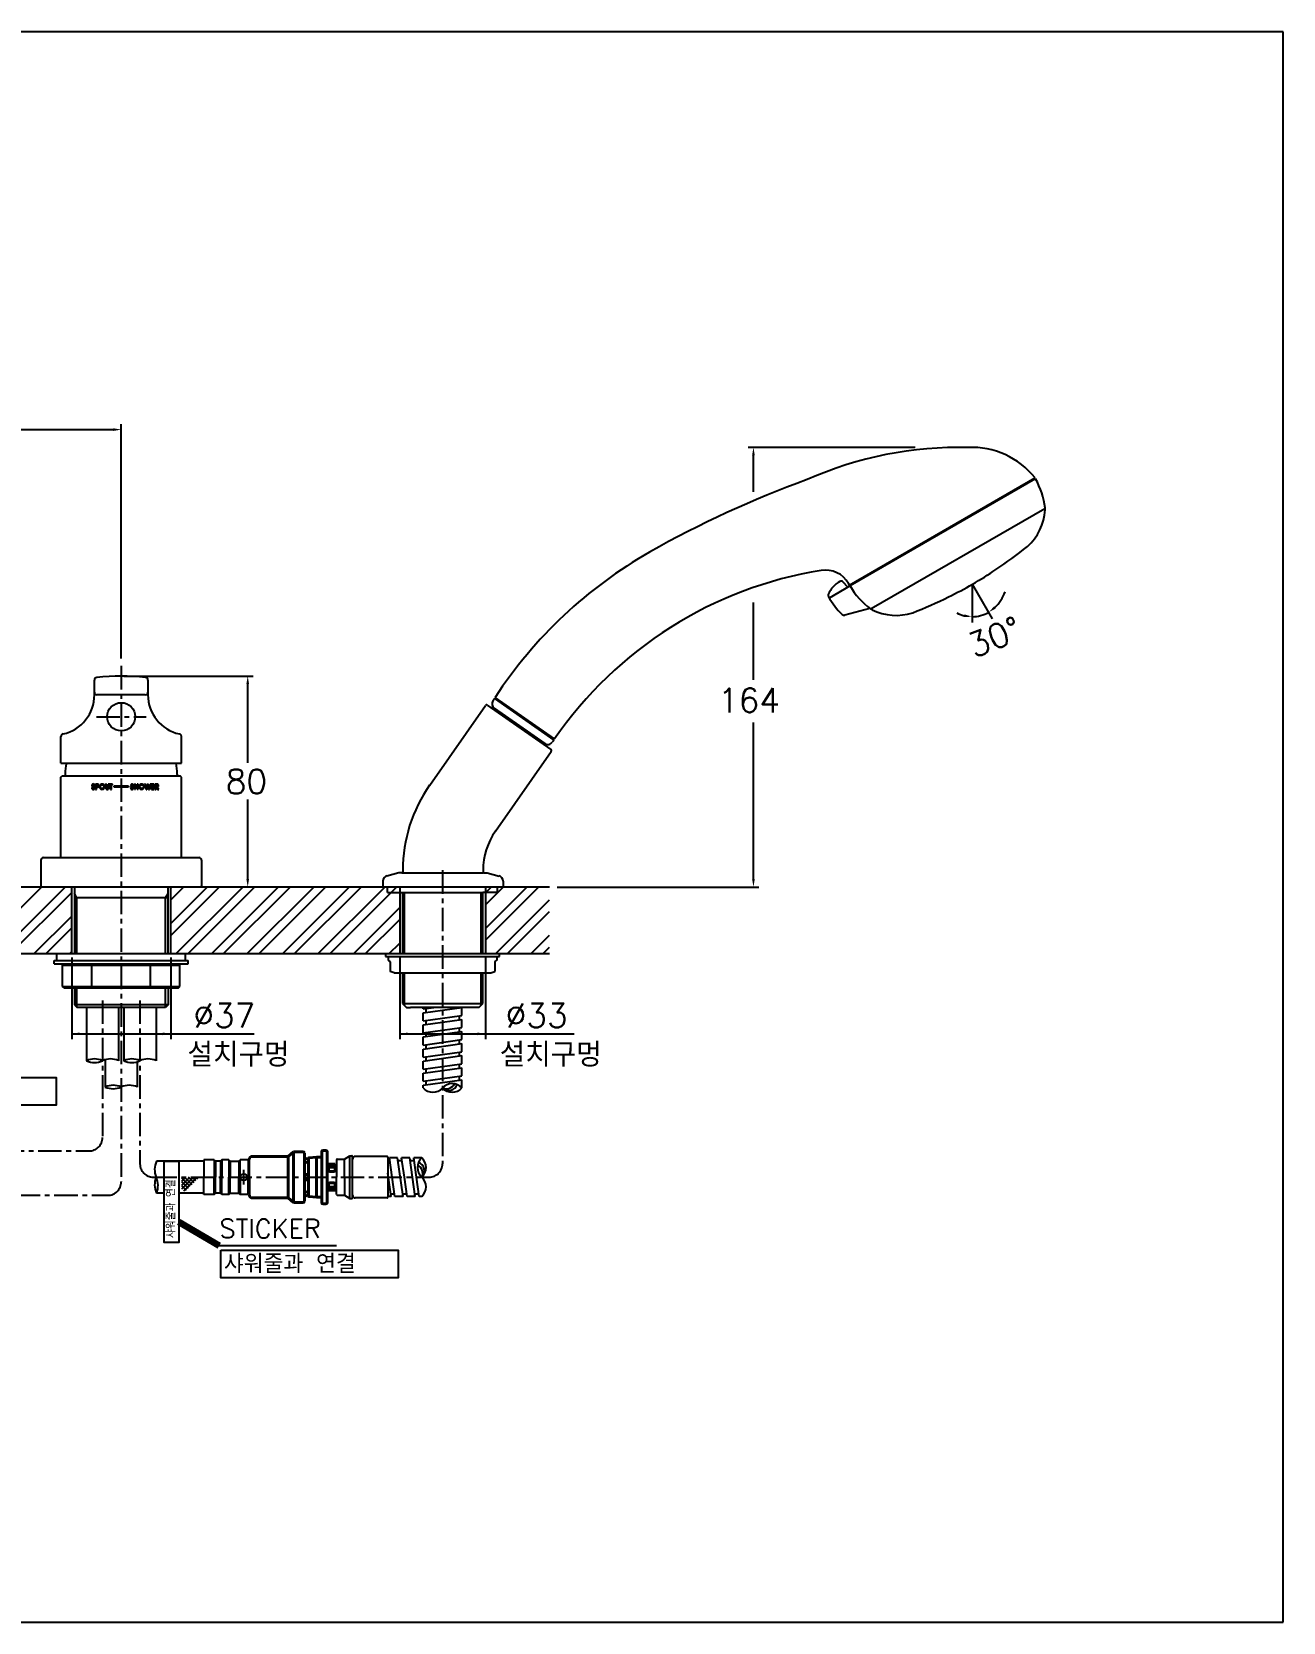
# Model space of a CAD drawing. Extents: x 50 to 890, y 50 to 1238.
# Drawn here: x 423 to 890, y 644 to 1238 of the extents above; entities that cross this region are included whole.
import ezdxf

# ---------------------------------------------------------------- set-up
doc = ezdxf.new("R2010")
doc.units = 0
doc.header["$LTSCALE"] = 7
doc.header["$MEASUREMENT"] = 0
doc.linetypes.add('CENTER', pattern=[2, 1.25, -0.25, 0.25, -0.25])
doc.layers.get('0').update_dxf_attribs({"color": 2, "linetype": 'CONTINUOUS'})
for name, color, linetype in [('CL', 1, 'CENTER'), ('D', 2, 'CONTINUOUS'), ('DIM', 2, 'CONTINUOUS'), ('DWG', 7, 'CONTINUOUS')]:
    doc.layers.add(name, color=color, linetype=linetype)
doc.styles.add('GHS', font='ROMANS', dxfattribs={"bigfont": 'GHS'})
doc.dimstyles.new('STANDARD$7', dxfattribs={"dimtxt": 3.5, "dimasz": 3, "dimexe": 1, "dimexo": 0.0625, "dimgap": 1, "dimtad": 1, "dimdec": 4, "dimzin": 0, "dimdsep": 46, "dimtxsty": 'GHS', "dimcen": 1, "dimclrt": 2, "dimadec": 0, "dimazin": 0, "dimtfac": 1, "dimtdec": 4, "dimtofl": 0, "dimtmove": 0, "dimatfit": 3, "dimfxl": 0, "dimtolj": 1, "dimtzin": 0, "dimarcsym": 0})

# ---------------------------------------------------------------- blocks, each defined once
blk = doc.blocks.new('BORDER')
for p, q in [((1, 1), (0, 1)), ((1, 0), (1, 1)), ((0, 0), (1, 0))]:
    blk.add_line(p, q)

msp = doc.modelspace()

# ---------------------------------------------------------------- linework, layer by layer
at = {"color": 7, "linetype": 'Continuous'}
for p, q in [((446.07, 990.38), (446.07, 995.88)), ((466.07, 995.88), (466.07, 990.38)), ((465.07, 990.38), (447.07, 990.38)), ((433.57, 964.88), (433.57, 974.76)), ((478.57, 964.88), (478.57, 974.76)), ((433.57, 964.88), (478.57, 964.88)), ((433.57, 959.58), (434.07, 960.08)), ((433.57, 929.58), (433.57, 959.58)), ((434.07, 960.08), (478.07, 960.08)), ((435.17, 960.78), (435.17, 960.38)), ((476.97, 960.78), (476.97, 960.38)), ((478.57, 959.58), (478.07, 960.08)), ((478.57, 929.58), (478.57, 959.58)), ((426.07, 928.58), (426.07, 918.88)), ((427.07, 929.58), (485.07, 929.58)), ((486.07, 928.58), (486.07, 918.88)), ((616.07, 918.58), (176.07, 918.58)), ((426.07, 918.88), (426.37, 918.58)), ((437.57, 893.58), (437.57, 918.58)), ((438.57, 918.58), (438.57, 893.58)), ((473.57, 893.58), (473.57, 918.58)), ((474.57, 893.58), (474.57, 918.58)), ((486.07, 918.88), (485.77, 918.58)), ((473.57, 914.58), (438.57, 914.58)), ((616.07, 893.58), (176.07, 893.58)), ((431.07, 891.08), (481.07, 891.08)), ((431.07, 889.88), (431.07, 891.08)), ((432.07, 891.08), (432.07, 893.58)), ((480.07, 891.08), (480.07, 893.58)), ((481.07, 889.88), (481.07, 891.08)), ((431.07, 889.88), (481.07, 889.88)), ((434.71, 889.88), (434.13, 889.38)), ((434.13, 889.38), (478.01, 889.38)), ((434.13, 881.38), (434.13, 889.38)), ((445.39, 889.88), (445.1, 889.38)), ((445.1, 881.38), (445.1, 889.38)), ((466.75, 889.88), (467.04, 889.38)), ((467.04, 881.38), (467.04, 889.38)), ((477.44, 889.88), (478.01, 889.38)), ((478.01, 881.38), (478.01, 889.38)), ((434.13, 881.38), (478.01, 881.38)), ((434.71, 880.88), (434.13, 881.38)), ((434.71, 880.88), (477.44, 880.88)), ((438.57, 880.88), (438.57, 874.58)), ((445.39, 880.88), (445.1, 881.38)), ((466.75, 880.88), (467.04, 881.38)), ((473.57, 880.88), (473.57, 874.58)), ((477.44, 880.88), (478.01, 881.38)), ((473.57, 874.58), (438.57, 874.58)), ((438.57, 874.58), (439.57, 873.58)), ((472.57, 873.58), (439.57, 873.58)), ((473.57, 874.58), (472.57, 873.58))]:
    msp.add_line(p, q, dxfattribs=at)
at = {"color": 2}
for p, q in [((478.7, 805.85), (483.07, 810.22)), ((478.7, 808.68), (480.24, 810.22)), ((478.7, 810.09), (478.82, 810.22)), ((478.7, 807.26), (481.65, 810.22)), ((481.86, 806.68), (478.7, 809.84)), ((481.15, 805.97), (478.7, 808.43)), ((479.4, 805.14), (484.48, 810.22)), ((482.57, 807.38), (479.73, 810.22)), ((483.28, 808.09), (481.15, 810.22)), ((483.98, 808.8), (482.56, 810.22)), ((484.69, 809.5), (483.97, 810.22)), ((480.45, 805.26), (478.7, 807.01))]:
    msp.add_line(p, q, dxfattribs=at)
at = {"color": 7, "linetype": 'Continuous'}
msp.add_circle((456.07, 982.18), 5.25, dxfattribs=at)
for centre, radius, start, end in [((447.07, 995.88), 1, 96.30126, 180), ((456.07, 914.38), 83, 83.69874, 96.30126), ((465.07, 995.88), 1, 0, 83.69874), ((431.07, 990.38), 15, 282.63563, 0), ((447.07, 991.38), 1, 180, 270), ((465.07, 991.38), 1, 270, 0), ((481.07, 990.38), 15, 180, 257.36437), ((456.07, 960.78), 20.9, 168.6848, 180), ((456.07, 960.78), 20.9, 0, 11.3152), ((435.47, 960.38), 0.3, 180, 270), ((476.67, 960.38), 0.3, 270, 0), ((427.07, 928.58), 1, 90, 180), ((485.07, 928.58), 1, 0, 90)]:
    msp.add_arc(centre, radius, start, end, dxfattribs=at)
at = {"color": 2, "linetype": 'Continuous'}
for centre, radius, start, end in [((446.1, 846.98), 7.37, 66.17247, 114.24541), ((446.05, 860.43), 7.37, 246.17247, 294.24541), ((452.1, 846.87), 7.48, 66.5742, 113.84368), ((460.1, 846.98), 7.37, 66.17247, 114.24541), ((460.05, 860.43), 7.37, 246.17247, 294.24541), ((466.1, 846.87), 7.48, 66.5742, 113.84368), ((453.1, 837.16), 7.37, 66.17247, 114.24541), ((453.05, 850.62), 7.37, 246.17247, 294.24541), ((459.1, 837.06), 7.48, 66.5742, 113.84368), ((475.92, 813.08), 7.37, 154.79244, 202.85586), ((475.92, 807.36), 7.37, 157.14414, 205.20756), ((462.46, 807.08), 7.37, 337.14414, 25.20756)]:
    msp.add_arc(centre, radius, start, end, dxfattribs=at)
at = {"color": 7, "linetype": 'Continuous'}
for points in [[(434.35, 975.74), (434.06, 975.62), (433.82, 975.42), (433.65, 975.15), (433.58, 974.84), (433.57, 974.76)], [(478.57, 974.76), (478.57, 974.84), (478.5, 975.15), (478.33, 975.42), (478.09, 975.62), (477.79, 975.74)]]:
    msp.add_spline(points, degree=3, dxfattribs=at)
at = {"layer": 'CL'}
for p, q in [((456.07, 1001.15), (456.07, 808.43)), ((446.78, 982.18), (465.37, 982.18)), ((576.07, 924.82), (576.07, 815.22)), ((576.07, 924.82), (576.07, 872.82)), ((449.07, 876.25), (449.07, 825.06)), ((463.07, 876.25), (463.07, 815.22)), ((341.07, 819.99), (444.07, 819.99)), ((468.07, 810.22), (571.07, 810.22)), ((501.82, 807.47), (501.82, 812.97)), ((221.07, 803.43), (451.07, 803.43))]:
    msp.add_line(p, q, dxfattribs=at)
for centre, start, end in [((444.07, 824.99), 270, 0), ((468.07, 815.22), 180, 270), ((571.07, 815.22), 270, 0), ((451.07, 808.43), 270, 0)]:
    msp.add_arc(centre, 5, start, end, dxfattribs=at)
at = {"layer": 'D'}
for p, q in [((409.55, 1089.42), (453.07, 1089.42)), ((456.07, 1003.91), (456.07, 1091.42)), ((457.07, 997.38), (505.31, 997.38)), ((503.31, 965.01), (503.31, 994.38)), ((445.11, 956.65), (445.09, 956.49)), ((445.09, 956.49), (445.11, 956.36)), ((445.16, 956.79), (445.11, 956.65)), ((445.11, 956.36), (445.15, 956.24)), ((445.25, 956.91), (445.16, 956.79)), ((445.37, 957), (445.25, 956.91)), ((445.51, 957.06), (445.37, 957)), ((445.45, 956.51), (445.46, 956.57)), ((445.46, 956.45), (445.45, 956.51)), ((445.46, 956.57), (445.48, 956.63)), ((445.48, 956.4), (445.46, 956.45)), ((445.48, 956.63), (445.51, 956.67)), ((445.52, 956.36), (445.48, 956.4)), ((445.66, 957.08), (445.51, 957.06)), ((445.51, 956.67), (445.56, 956.71)), ((445.57, 956.33), (445.52, 956.36)), ((445.56, 956.71), (445.61, 956.73)), ((445.61, 956.73), (445.66, 956.73)), ((445.82, 957.06), (445.66, 957.08)), ((445.66, 956.73), (445.71, 956.72)), ((445.71, 956.72), (445.75, 956.7)), ((445.75, 956.7), (445.79, 956.67)), ((445.79, 956.67), (445.83, 956.61)), ((445.95, 957.01), (445.82, 957.06)), ((445.83, 956.61), (445.85, 956.55)), ((445.85, 956.55), (445.87, 956.48)), ((445.87, 956.48), (446.21, 956.48)), ((446.06, 956.92), (445.95, 957.01)), ((446.14, 956.8), (446.06, 956.92)), ((446.19, 956.66), (446.14, 956.8)), ((446.21, 956.48), (446.19, 956.66)), ((447.09, 957.04), (446.5, 957.04)), ((446.5, 957.04), (446.5, 955.06)), ((446.86, 956.16), (446.86, 956.69)), ((446.86, 956.69), (447.03, 956.69)), ((447.03, 956.69), (447.13, 956.69)), ((447.28, 957.03), (447.09, 957.04)), ((447.13, 956.69), (447.21, 956.67)), ((447.21, 956.67), (447.27, 956.64)), ((447.27, 956.64), (447.33, 956.58)), ((447.44, 956.97), (447.28, 957.03)), ((447.33, 956.58), (447.36, 956.51)), ((447.36, 956.51), (447.37, 956.43)), ((447.37, 956.43), (447.36, 956.34)), ((447.57, 956.88), (447.44, 956.97)), ((447.67, 956.76), (447.57, 956.88)), ((447.72, 956.61), (447.67, 956.76)), ((447.74, 956.44), (447.72, 956.61)), ((447.72, 956.27), (447.74, 956.44)), ((448.08, 956.55), (447.99, 956.31)), ((448.24, 956.76), (448.08, 956.55)), ((448.45, 956.92), (448.24, 956.76)), ((448.3, 956.23), (448.36, 956.4)), ((448.36, 956.4), (448.46, 956.54)), ((448.68, 957.02), (448.45, 956.92)), ((448.46, 956.54), (448.6, 956.65)), ((448.6, 956.65), (448.76, 956.72)), ((448.95, 957.06), (448.68, 957.02)), ((448.76, 956.72), (448.95, 956.74)), ((449.21, 957.02), (448.95, 957.06)), ((448.95, 956.74), (449.13, 956.72)), ((449.13, 956.72), (449.29, 956.65)), ((449.44, 956.92), (449.21, 957.02)), ((449.29, 956.65), (449.43, 956.54)), ((449.43, 956.54), (449.53, 956.4)), ((449.65, 956.76), (449.44, 956.92)), ((449.53, 956.4), (449.6, 956.23)), ((449.81, 956.55), (449.65, 956.76)), ((449.91, 956.31), (449.81, 956.55)), ((450.21, 957.04), (450.21, 955.7)), ((450.58, 957.04), (450.21, 957.04)), ((450.58, 955.75), (450.58, 957.04)), ((451.52, 957.04), (451.14, 957.04)), ((451.14, 957.04), (451.14, 955.75)), ((451.52, 955.7), (451.52, 957.04)), ((451.69, 957.04), (451.69, 956.69)), ((452.77, 957.04), (451.69, 957.04)), ((451.69, 956.69), (452.05, 956.69)), ((452.05, 956.69), (452.05, 955.06)), ((452.42, 956.69), (452.77, 956.69)), ((452.42, 955.06), (452.42, 956.69)), ((452.77, 956.69), (452.77, 957.04)), ((453.5, 956.33), (453.62, 956.36)), ((453.62, 956.36), (458.52, 956.36)), ((458.52, 956.36), (458.65, 956.33)), ((459.61, 956.65), (459.6, 956.49)), ((459.6, 956.49), (459.61, 956.36)), ((459.67, 956.79), (459.61, 956.65)), ((459.61, 956.36), (459.65, 956.24)), ((459.75, 956.91), (459.67, 956.79)), ((459.87, 957), (459.75, 956.91)), ((460.01, 957.06), (459.87, 957)), ((459.96, 956.57), (459.98, 956.63)), ((459.96, 956.51), (459.96, 956.57)), ((459.96, 956.45), (459.96, 956.51)), ((459.99, 956.4), (459.96, 956.45)), ((459.98, 956.63), (460.02, 956.67)), ((460.03, 956.36), (459.99, 956.4)), ((460.17, 957.08), (460.01, 957.06)), ((460.02, 956.67), (460.06, 956.71)), ((460.07, 956.33), (460.03, 956.36)), ((460.06, 956.71), (460.11, 956.73)), ((460.11, 956.73), (460.16, 956.73)), ((460.16, 956.73), (460.21, 956.72)), ((460.32, 957.06), (460.17, 957.08)), ((460.21, 956.72), (460.25, 956.7)), ((460.25, 956.7), (460.29, 956.67)), ((460.29, 956.67), (460.33, 956.61)), ((460.45, 957.01), (460.32, 957.06)), ((460.33, 956.61), (460.36, 956.55)), ((460.36, 956.55), (460.37, 956.48)), ((460.37, 956.48), (460.71, 956.48)), ((460.56, 956.92), (460.45, 957.01)), ((460.64, 956.8), (460.56, 956.92)), ((460.69, 956.66), (460.64, 956.8)), ((460.71, 956.48), (460.69, 956.66)), ((461.35, 957.03), (461.01, 957.03)), ((461.01, 957.03), (461.01, 955.07)), ((461.35, 956.23), (461.35, 957.03)), ((462.4, 957.03), (462.06, 957.03)), ((462.06, 957.03), (462.06, 956.23)), ((462.4, 955.07), (462.4, 957.03)), ((462.83, 956.55), (462.73, 956.31)), ((462.99, 956.76), (462.83, 956.55)), ((463.2, 956.92), (462.99, 956.76)), ((463.04, 956.23), (463.11, 956.4)), ((463.11, 956.4), (463.21, 956.54)), ((463.43, 957.02), (463.2, 956.92)), ((463.21, 956.54), (463.35, 956.65)), ((463.35, 956.65), (463.51, 956.72)), ((463.69, 957.06), (463.43, 957.02)), ((463.51, 956.72), (463.69, 956.74)), ((463.96, 957.02), (463.69, 957.06)), ((463.69, 956.74), (463.88, 956.72)), ((463.88, 956.72), (464.04, 956.65)), ((464.19, 956.92), (463.96, 957.02)), ((464.04, 956.65), (464.18, 956.54)), ((464.18, 956.54), (464.28, 956.4)), ((464.4, 956.76), (464.19, 956.92)), ((464.28, 956.4), (464.35, 956.23)), ((464.56, 956.55), (464.4, 956.76)), ((464.65, 956.31), (464.56, 956.55)), ((465.13, 957.04), (464.75, 957.04)), ((464.75, 957.04), (465.35, 955.06)), ((465.5, 955.73), (465.13, 957.04)), ((465.84, 957.04), (465.5, 955.73)), ((466.12, 957.04), (465.84, 957.04)), ((466.45, 955.73), (466.12, 957.04)), ((466.83, 957.04), (466.45, 955.73)), ((466.6, 955.06), (467.21, 957.04)), ((467.21, 957.04), (466.83, 957.04)), ((467.33, 957.04), (467.33, 955.06)), ((468.42, 957.04), (467.33, 957.04)), ((467.7, 956.23), (467.7, 956.69)), ((467.7, 956.69), (468.42, 956.69)), ((468.42, 956.69), (468.42, 957.04)), ((469.32, 957.04), (468.69, 957.04)), ((468.69, 957.04), (468.69, 955.06)), ((469.06, 956.69), (469.23, 956.69)), ((469.06, 956.06), (469.06, 956.69)), ((469.23, 956.69), (469.37, 956.68)), ((469.53, 957.03), (469.32, 957.04)), ((469.37, 956.68), (469.48, 956.66)), ((469.48, 956.66), (469.57, 956.62)), ((469.71, 956.97), (469.53, 957.03)), ((469.57, 956.62), (469.62, 956.56)), ((469.62, 956.56), (469.66, 956.49)), ((469.66, 956.49), (469.67, 956.39)), ((469.67, 956.39), (469.66, 956.29)), ((469.85, 956.87), (469.71, 956.97)), ((469.96, 956.74), (469.85, 956.87)), ((470.02, 956.58), (469.96, 956.74)), ((470.04, 956.38), (470.02, 956.58)), ((470.02, 956.24), (470.04, 956.38)), ((445.38, 955.7), (445.04, 955.7)), ((445.04, 955.7), (445.06, 955.49)), ((445.06, 955.49), (445.12, 955.32)), ((445.12, 955.32), (445.21, 955.19)), ((445.15, 956.24), (445.22, 956.14)), ((445.21, 955.19), (445.32, 955.1)), ((445.22, 956.14), (445.32, 956.05)), ((445.32, 956.05), (445.44, 955.98)), ((445.32, 955.1), (445.46, 955.04)), ((445.39, 955.6), (445.38, 955.7)), ((445.42, 955.52), (445.39, 955.6)), ((445.46, 955.45), (445.42, 955.52)), ((445.44, 955.98), (445.58, 955.94)), ((445.51, 955.41), (445.46, 955.45)), ((445.46, 955.04), (445.63, 955.03)), ((445.57, 955.38), (445.51, 955.41)), ((445.63, 956.31), (445.57, 956.33)), ((445.63, 955.37), (445.57, 955.38)), ((445.58, 955.94), (445.68, 955.91)), ((445.71, 956.29), (445.63, 956.31)), ((445.7, 955.38), (445.63, 955.37)), ((445.63, 955.03), (445.81, 955.04)), ((445.68, 955.91), (445.77, 955.87)), ((445.77, 955.4), (445.7, 955.38)), ((445.88, 956.23), (445.71, 956.29)), ((445.77, 955.87), (445.83, 955.82)), ((445.82, 955.44), (445.77, 955.4)), ((445.81, 955.04), (445.96, 955.1)), ((445.86, 955.5), (445.82, 955.44)), ((445.83, 955.82), (445.87, 955.78)), ((445.89, 955.57), (445.86, 955.5)), ((445.87, 955.78), (445.89, 955.72)), ((446.03, 956.15), (445.88, 956.23)), ((445.89, 955.72), (445.9, 955.65)), ((445.9, 955.65), (445.89, 955.57)), ((445.96, 955.1), (446.08, 955.19)), ((446.13, 956.05), (446.03, 956.15)), ((446.08, 955.19), (446.18, 955.32)), ((446.2, 955.94), (446.13, 956.05)), ((446.18, 955.32), (446.24, 955.48)), ((446.24, 955.81), (446.2, 955.94)), ((446.26, 955.67), (446.24, 955.81)), ((446.24, 955.48), (446.26, 955.67)), ((446.5, 955.06), (446.86, 955.06)), ((447.01, 956.16), (446.86, 956.16)), ((446.86, 955.82), (447.03, 955.82)), ((446.86, 955.06), (446.86, 955.82)), ((447.12, 956.17), (447.01, 956.16)), ((447.03, 955.82), (447.24, 955.84)), ((447.2, 956.19), (447.12, 956.17)), ((447.27, 956.22), (447.2, 956.19)), ((447.24, 955.84), (447.42, 955.9)), ((447.33, 956.27), (447.27, 956.22)), ((447.36, 956.34), (447.33, 956.27)), ((447.42, 955.9), (447.56, 956)), ((447.56, 956), (447.66, 956.13)), ((447.66, 956.13), (447.72, 956.27)), ((447.99, 956.31), (447.95, 956.05)), ((447.95, 956.05), (447.99, 955.79)), ((447.99, 955.79), (448.08, 955.55)), ((448.08, 955.55), (448.24, 955.34)), ((448.24, 955.34), (448.45, 955.18)), ((448.28, 956.05), (448.3, 956.23)), ((448.3, 955.87), (448.28, 956.05)), ((448.36, 955.71), (448.3, 955.87)), ((448.46, 955.57), (448.36, 955.71)), ((448.45, 955.18), (448.68, 955.08)), ((448.6, 955.45), (448.46, 955.57)), ((448.76, 955.38), (448.6, 955.45)), ((448.68, 955.08), (448.95, 955.04)), ((448.95, 955.35), (448.76, 955.38)), ((449.13, 955.38), (448.95, 955.35)), ((448.95, 955.04), (449.21, 955.08)), ((449.29, 955.45), (449.13, 955.38)), ((449.21, 955.08), (449.44, 955.18)), ((449.43, 955.57), (449.29, 955.45)), ((449.53, 955.71), (449.43, 955.57)), ((449.44, 955.18), (449.65, 955.34)), ((449.6, 955.87), (449.53, 955.71)), ((449.6, 956.23), (449.62, 956.05)), ((449.62, 956.05), (449.6, 955.87)), ((449.65, 955.34), (449.81, 955.55)), ((449.81, 955.55), (449.91, 955.79)), ((449.94, 956.05), (449.91, 956.31)), ((449.91, 955.79), (449.94, 956.05)), ((450.21, 955.7), (450.23, 955.49)), ((450.23, 955.49), (450.29, 955.32)), ((450.29, 955.32), (450.4, 955.18)), ((450.4, 955.18), (450.53, 955.09)), ((450.53, 955.09), (450.69, 955.04)), ((450.59, 955.63), (450.58, 955.75)), ((450.61, 955.53), (450.59, 955.63)), ((450.65, 955.46), (450.61, 955.53)), ((450.7, 955.42), (450.65, 955.46)), ((450.69, 955.04), (450.88, 955.02)), ((450.78, 955.39), (450.7, 955.42)), ((450.88, 955.38), (450.78, 955.39)), ((450.96, 955.39), (450.88, 955.38)), ((450.88, 955.02), (451.05, 955.04)), ((451.03, 955.42), (450.96, 955.39)), ((451.08, 955.46), (451.03, 955.42)), ((451.05, 955.04), (451.2, 955.09)), ((451.11, 955.53), (451.08, 955.46)), ((451.14, 955.63), (451.11, 955.53)), ((451.14, 955.75), (451.14, 955.63)), ((451.2, 955.09), (451.33, 955.18)), ((451.33, 955.18), (451.43, 955.32)), ((451.43, 955.32), (451.49, 955.49)), ((451.49, 955.49), (451.52, 955.7)), ((452.05, 955.06), (452.42, 955.06)), ((453.38, 956.12), (453.41, 956.24)), ((453.41, 956), (453.38, 956.12)), ((453.41, 956.24), (453.5, 956.33)), ((453.5, 955.91), (453.41, 956)), ((453.62, 955.88), (453.5, 955.91)), ((458.52, 955.88), (453.62, 955.88)), ((458.65, 955.91), (458.52, 955.88)), ((458.65, 956.33), (458.73, 956.24)), ((458.73, 956), (458.65, 955.91)), ((458.73, 956.24), (458.77, 956.12)), ((458.77, 956.12), (458.73, 956)), ((459.54, 955.7), (459.56, 955.49)), ((459.89, 955.7), (459.54, 955.7)), ((459.56, 955.49), (459.62, 955.32)), ((459.62, 955.32), (459.71, 955.19)), ((459.65, 956.24), (459.72, 956.14)), ((459.71, 955.19), (459.83, 955.1)), ((459.72, 956.14), (459.82, 956.05)), ((459.82, 956.05), (459.94, 955.98)), ((459.83, 955.1), (459.97, 955.04)), ((459.89, 955.6), (459.89, 955.7)), ((459.92, 955.52), (459.89, 955.6)), ((459.96, 955.45), (459.92, 955.52)), ((459.94, 955.98), (460.08, 955.94)), ((460.01, 955.41), (459.96, 955.45)), ((459.97, 955.04), (460.14, 955.03)), ((460.07, 955.38), (460.01, 955.41)), ((460.13, 956.31), (460.07, 956.33)), ((460.14, 955.37), (460.07, 955.38)), ((460.08, 955.94), (460.19, 955.91)), ((460.21, 956.29), (460.13, 956.31)), ((460.21, 955.38), (460.14, 955.37)), ((460.14, 955.03), (460.31, 955.04)), ((460.19, 955.91), (460.27, 955.87)), ((460.39, 956.23), (460.21, 956.29)), ((460.27, 955.4), (460.21, 955.38)), ((460.27, 955.87), (460.33, 955.82)), ((460.32, 955.44), (460.27, 955.4)), ((460.31, 955.04), (460.46, 955.1)), ((460.36, 955.5), (460.32, 955.44)), ((460.33, 955.82), (460.37, 955.78)), ((460.39, 955.57), (460.36, 955.5)), ((460.37, 955.78), (460.39, 955.72)), ((460.53, 956.15), (460.39, 956.23)), ((460.39, 955.72), (460.4, 955.65)), ((460.4, 955.65), (460.39, 955.57)), ((460.46, 955.1), (460.58, 955.19)), ((460.64, 956.05), (460.53, 956.15)), ((460.58, 955.19), (460.68, 955.32)), ((460.7, 955.94), (460.64, 956.05)), ((460.68, 955.32), (460.74, 955.48)), ((460.74, 955.81), (460.7, 955.94)), ((460.76, 955.67), (460.74, 955.81)), ((460.74, 955.48), (460.76, 955.67)), ((461.01, 955.07), (461.35, 955.07)), ((462.06, 956.23), (461.35, 956.23)), ((461.35, 955.07), (461.35, 955.89)), ((461.35, 955.89), (462.06, 955.89)), ((462.06, 955.89), (462.06, 955.07)), ((462.06, 955.07), (462.4, 955.07)), ((462.73, 956.31), (462.7, 956.05)), ((462.7, 956.05), (462.73, 955.79)), ((462.73, 955.79), (462.83, 955.55)), ((462.83, 955.55), (462.99, 955.34)), ((462.99, 955.34), (463.2, 955.18)), ((463.02, 956.05), (463.04, 956.23)), ((463.04, 955.87), (463.02, 956.05)), ((463.11, 955.71), (463.04, 955.87)), ((463.21, 955.57), (463.11, 955.71)), ((463.2, 955.18), (463.43, 955.08)), ((463.35, 955.45), (463.21, 955.57)), ((463.51, 955.38), (463.35, 955.45)), ((463.43, 955.08), (463.69, 955.04)), ((463.69, 955.35), (463.51, 955.38)), ((463.88, 955.38), (463.69, 955.35)), ((463.69, 955.04), (463.96, 955.08)), ((464.04, 955.45), (463.88, 955.38)), ((463.96, 955.08), (464.19, 955.18)), ((464.18, 955.57), (464.04, 955.45)), ((464.28, 955.71), (464.18, 955.57)), ((464.19, 955.18), (464.4, 955.34)), ((464.35, 955.87), (464.28, 955.71)), ((464.35, 956.23), (464.37, 956.05)), ((464.37, 956.05), (464.35, 955.87)), ((464.4, 955.34), (464.56, 955.55)), ((464.56, 955.55), (464.65, 955.79)), ((464.69, 956.05), (464.65, 956.31)), ((464.65, 955.79), (464.69, 956.05)), ((465.35, 955.06), (465.67, 955.06)), ((465.67, 955.06), (465.98, 956.3)), ((465.98, 956.3), (466.28, 955.06)), ((466.28, 955.06), (466.6, 955.06)), ((467.33, 955.06), (468.42, 955.06)), ((468.42, 956.23), (467.7, 956.23)), ((467.7, 955.41), (467.7, 955.88)), ((467.7, 955.88), (468.42, 955.88)), ((468.42, 955.41), (467.7, 955.41)), ((468.42, 955.88), (468.42, 956.23)), ((468.42, 955.06), (468.42, 955.41)), ((468.69, 955.06), (469.06, 955.06)), ((469.15, 956.06), (469.06, 956.06)), ((469.06, 955.06), (469.06, 955.83)), ((469.06, 955.83), (469.62, 955.06)), ((469.32, 956.07), (469.15, 956.06)), ((469.45, 956.1), (469.32, 956.07)), ((469.54, 956.14), (469.45, 956.1)), ((469.61, 956.2), (469.54, 956.14)), ((469.54, 955.79), (469.67, 955.82)), ((470.09, 955.06), (469.54, 955.79)), ((469.66, 956.29), (469.61, 956.2)), ((469.62, 955.06), (470.09, 955.06)), ((469.67, 955.82), (469.79, 955.89)), ((469.79, 955.89), (469.89, 955.99)), ((469.89, 955.99), (469.97, 956.1)), ((469.97, 956.1), (470.02, 956.24)), ((503.31, 921.58), (503.31, 951.24)), ((401.35, 893.58), (426.35, 918.58)), ((410.18, 893.58), (435.18, 918.58)), ((414.6, 893.58), (437.57, 916.55)), ((439.47, 914.58), (438.57, 916.14)), ((472.67, 914.58), (473.57, 916.14)), ((474.57, 918.19), (474.96, 918.58)), ((474.57, 913.77), (479.38, 918.58)), ((474.57, 904.93), (488.22, 918.58)), ((474.57, 900.51), (492.64, 918.58)), ((476.48, 893.58), (501.48, 918.58)), ((480.89, 893.58), (505.89, 918.58)), ((489.73, 893.58), (514.73, 918.58)), ((494.15, 893.58), (519.15, 918.58)), ((502.99, 893.58), (527.99, 918.58)), ((507.41, 893.58), (532.41, 918.58)), ((516.25, 893.58), (541.25, 918.58)), ((520.67, 893.58), (545.67, 918.58)), ((529.51, 893.58), (554.51, 918.58)), ((533.93, 893.58), (558.93, 918.58)), ((561.77, 916.58), (561.77, 893.58)), ((590.37, 916.58), (590.37, 893.58)), ((592.07, 916.37), (594.28, 918.58)), ((592.07, 911.95), (598.7, 918.58)), ((592.07, 903.11), (607.54, 918.58)), ((592.07, 898.69), (611.96, 918.58)), ((439.47, 893.58), (439.47, 914.58)), ((472.67, 893.58), (472.67, 914.58)), ((542.77, 893.58), (560.07, 910.88)), ((595.8, 893.58), (616.07, 913.85)), ((600.22, 893.58), (616.07, 909.43)), ((423.44, 893.58), (437.57, 907.71)), ((427.86, 893.58), (437.57, 903.29)), ((547.19, 893.58), (560.07, 906.46)), ((556.02, 893.58), (560.07, 897.63)), ((609.06, 893.58), (616.07, 900.59)), ((436.7, 893.58), (437.57, 894.45)), ((437.57, 892.25), (437.57, 861.74)), ((474.57, 892.25), (474.57, 861.74)), ((560.07, 892.25), (560.07, 861.74)), ((592.07, 892.25), (592.07, 861.74)), ((613.48, 893.58), (616.07, 896.17)), ((561.77, 886.58), (561.77, 874.44)), ((590.37, 886.58), (590.37, 874.44)), ((439.47, 873.68), (439.47, 880.88)), ((472.67, 873.68), (472.67, 880.88)), ((437.48, 863.74), (505.67, 863.74)), ((559.98, 863.74), (625.24, 863.74)), ((492.65, 784.64), (536.49, 784.64))]:
    msp.add_line(p, q, dxfattribs=at)
for points in [[(365.55, 847.42), (431.73, 847.42), (431.73, 837.07), (365.55, 837.07)], [(493.28, 783), (559.46, 783), (559.46, 772.65), (493.28, 772.65)]]:
    msp.add_lwpolyline(points, close=True, dxfattribs=at)
for centre, radius, start, end in [((572.45, 846.89), 4.92, 222.57961, 317.42039), ((579.7, 840.22), 4.92, 42.57961, 137.42039), ((577.54, 846.63), 3.41, 244.46182, 332.72058), ((578.43, 845.94), 3.35, 225.29341, 339.73971), ((579.7, 846.89), 4.92, 222.57961, 317.42039), ((571.65, 813.85), 4.92, 132.57961, 227.42039), ((565.24, 811.69), 3.41, 334.46182, 62.72058), ((565.94, 812.58), 3.35, 315.29341, 69.73971), ((564.99, 813.85), 4.92, 312.57961, 47.42039), ((564.99, 806.6), 4.92, 312.57961, 47.42039)]:
    msp.add_arc(centre, radius, start, end, dxfattribs=at)
for points in [[(453.07, 1089.92), (453.07, 1088.92), (456.07, 1089.42)], [(502.81, 994.38), (503.81, 994.38), (503.31, 997.38)], [(502.81, 921.58), (503.81, 921.58), (503.31, 918.58)], [(440.57, 864.24), (440.57, 863.24), (437.57, 863.74)], [(471.57, 864.24), (471.57, 863.24), (474.57, 863.74)], [(563.07, 864.24), (563.07, 863.24), (560.07, 863.74)], [(589.07, 864.24), (589.07, 863.24), (592.07, 863.74)]]:
    msp.add_solid(points, dxfattribs=at)
at = {"layer": 'DIM', "linetype": 'Continuous'}
for p, q in [((752.57, 1082.78), (690.17, 1082.78)), ((692.17, 1066.17), (692.17, 1079.78)), ((773.87, 1031.73), (781.33, 1018.81)), ((773.87, 1031.73), (773.87, 1017.43)), ((692.17, 996.02), (692.17, 1024.88)), ((692.17, 921.58), (692.17, 980.06)), ((618.83, 918.58), (694.17, 918.58))]:
    msp.add_line(p, q, dxfattribs=at)
at = {"layer": 'DIM', "color": 7, "linetype": 'ByBlock'}
for p, q in [((797.52, 1071.03), (728.24, 1031.03)), ((800.97, 1059.86), (736.19, 1022.45)), ((728.24, 1031.03), (720.44, 1026.53)), ((727.37, 1030.53), (725.73, 1032.49)), ((728.04, 1031.37), (727.71, 1031.95)), ((735.67, 1022.62), (726.28, 1020.11)), ((595.37, 985.38), (614.24, 972.16))]:
    msp.add_line(p, q, dxfattribs=at)
at = {"layer": 'DIM', "color": 2, "linetype": 'ByBlock'}
msp.add_line((617.53, 973.53), (617.47, 973.31), dxfattribs=at)
at = {"layer": 'DIM', "color": 7, "linetype": 'ByBlock'}
for centre, radius, start, end in [((769.01, 942.78), 140, 88.62196, 113.92549), ((773.79, 1052.77), 30, 38.32752, 92.6899), ((849.31, 694.97), 400, 110.04101, 119.33076), ((771.36, 1056.34), 30, 7.29731, 29.30728), ((781.16, 1060.69), 20, 311.72393, 356.3179), ((800.82, 1059.42), 0.3, 356.3179, 120), ((800.82, 1060.12), 0.3, 300, 7.29731), ((694.02, 1170.3), 160, 303.65344, 308.88773), ((737.82, 896.15), 170, 119.78419, 146.72629), ((741.36, 888.74), 150, 99.16895, 145.41026), ((719.05, 1026.95), 10, 30, 99.16895), ((694.02, 1170.3), 160, 300, 303.65344), ((721.05, 1027.47), 1, 157.2164, 209.78389), ((729.35, 1023.99), 10, 119.17338, 157.2164), ((724.96, 1031.85), 1, 40, 119.17338), ((754.04, 1046.34), 30, 210.69272, 232.70269), ((694.02, 1170.3), 160, 296.34656, 300), ((746.22, 1041.88), 30, 209.78389, 225.84591), ((736.04, 1022.71), 0.3, 232.70269, 300), ((736.64, 1022.37), 0.3, 120, 243.6821), ((745.38, 1040.03), 20, 243.6821, 288.27607), ((694.02, 1170.3), 160, 291.11227, 296.34656), ((726.02, 1021.07), 1, 225.84591, 285), ((596.51, 987.02), 2, 147.25628, 235), ((737.82, 896.15), 170, 146.89453, 147.25628), ((595.56, 989.2), 0.25, 233.48443, 60.13639), ((595.48, 984.26), 0.853, 50.19325, 123.21474), ((613.26, 971.81), 0.853, 346.78526, 59.80675), ((615.39, 973.8), 2, 235, 325.97033), ((741.36, 888.74), 150, 145.60123, 145.97033), ((617.72, 973.69), 0.25, 54.49592, 236.51557)]:
    msp.add_arc(centre, radius, start, end, dxfattribs=at)
at = {"layer": 'DIM', "linetype": 'Continuous'}
for centre, radius, start, end in [((770.01, 1035.25), 17.41, 315.19927, 338.28573), ((773.87, 1031.73), 12.19, 241.72234, 255.86117), ((773.87, 1031.73), 12.19, 270, 300)]:
    msp.add_arc(centre, radius, start, end, dxfattribs=at)
for points in [[(691.67, 1079.78), (692.67, 1079.78), (692.17, 1082.78)], [(782.66, 1022.59), (782.06, 1023.39), (779.96, 1021.18)], [(770.95, 1020.41), (770.83, 1019.42), (773.87, 1019.55)], [(691.67, 921.58), (692.67, 921.58), (692.17, 918.58)]]:
    msp.add_solid(points, dxfattribs=at)
at = {"layer": 'DWG'}
for p, q in [((728.04, 1031.37), (797.32, 1071.37)), ((728.04, 1031.37), (729.77, 1032.37)), ((571.26, 956.66), (592.09, 986.41)), ((592.79, 986.53), (616.54, 969.9)), ((593.2, 986.24), (593.26, 986.2)), ((593.2, 986.24), (593.26, 986.2)), ((595.41, 989), (617.59, 973.48)), ((617.87, 973.89), (595.69, 989.42)), ((595.12, 985.03), (594.59, 985.39)), ((595.84, 939.45), (616.67, 969.2)), ((614.1, 971.73), (614.63, 971.36)), ((616.13, 970.18), (616.07, 970.23)), ((616.13, 970.18), (616.07, 970.23)), ((553.72, 920.74), (553.72, 918.58)), ((559.72, 923.82), (555.23, 922.67)), ((560.92, 923.82), (559.72, 923.82)), ((560.92, 923.82), (591.22, 923.82)), ((561.22, 924.82), (561.22, 923.82)), ((591.22, 924.82), (591.22, 923.82)), ((591.22, 924.82), (591.22, 923.82)), ((591.52, 923.82), (591.22, 923.82)), ((591.52, 923.82), (592.72, 923.82)), ((592.72, 923.82), (597.22, 922.67)), ((598.72, 920.74), (598.72, 918.58)), ((555.57, 916.58), (555.57, 918.58)), ((555.57, 916.58), (591.07, 916.58)), ((560.07, 918.58), (560.07, 893.58)), ((561.07, 916.58), (561.07, 893.58)), ((591.07, 893.58), (591.07, 916.58)), ((596.57, 916.58), (591.07, 916.58)), ((592.07, 918.58), (592.07, 893.58)), ((596.57, 916.58), (596.57, 918.58)), ((561.77, 893.58), (554.78, 893.58)), ((554.78, 893.58), (554.78, 892.58)), ((554.78, 892.58), (590.37, 892.58)), ((555.78, 892.58), (555.78, 891.08)), ((555.78, 891.08), (556.03, 891.08)), ((597.37, 893.58), (590.37, 893.58)), ((590.37, 892.58), (597.37, 892.58)), ((596.37, 891.08), (596.12, 891.08)), ((596.37, 892.58), (596.37, 891.08)), ((597.37, 892.58), (597.37, 893.58)), ((556.53, 890.58), (556.53, 886.98)), ((558.03, 886.58), (556.53, 886.98)), ((558.03, 886.58), (590.37, 886.58)), ((561.07, 886.58), (561.07, 875.14)), ((590.37, 886.58), (594.12, 886.58)), ((591.07, 875.14), (591.07, 886.58)), ((594.12, 886.58), (595.62, 886.98)), ((595.62, 890.58), (595.62, 886.98)), ((443.07, 873.58), (443.07, 853.69)), ((455.07, 873.58), (455.07, 853.69)), ((457.07, 873.58), (457.07, 853.69)), ((469.07, 873.58), (469.07, 853.69)), ((469.07, 873.58), (469.07, 853.69)), ((561.07, 875.14), (591.07, 875.14)), ((561.07, 875.14), (562.57, 873.64)), ((562.57, 873.64), (564.07, 873.64)), ((588.07, 873.64), (564.07, 873.64)), ((568.82, 873.09), (572.79, 873.64)), ((568.82, 871.61), (583.32, 873.64)), ((568.82, 873.09), (568.82, 873.64)), ((569.82, 873.26), (569.82, 871.75)), ((582.32, 873.64), (582.32, 873.5)), ((583.32, 870.61), (583.32, 873.64)), ((589.57, 873.64), (588.07, 873.64)), ((589.57, 873.64), (591.07, 875.14)), ((568.82, 868.58), (568.82, 871.61)), ((568.82, 868.58), (583.32, 870.61)), ((568.82, 867.1), (583.32, 869.13)), ((569.82, 868.75), (569.82, 867.24)), ((582.32, 870.51), (582.32, 868.99)), ((583.32, 866.1), (583.32, 869.13)), ((568.82, 864.07), (568.82, 867.1)), ((568.82, 864.07), (583.32, 866.1)), ((568.82, 862.59), (583.32, 864.62)), ((568.82, 859.56), (568.82, 862.59)), ((568.82, 859.56), (583.32, 861.59)), ((569.82, 864.24), (569.82, 862.73)), ((582.32, 866), (582.32, 864.48)), ((582.32, 861.49), (582.32, 859.97)), ((583.32, 861.59), (583.32, 864.62)), ((568.82, 858.08), (583.32, 860.11)), ((568.82, 855.05), (568.82, 858.08)), ((568.82, 855.05), (583.32, 857.08)), ((568.82, 853.57), (583.32, 855.6)), ((569.82, 859.73), (569.82, 858.22)), ((582.32, 856.98), (582.32, 855.46)), ((583.32, 857.08), (583.32, 860.11)), ((583.32, 852.57), (583.32, 855.6)), ((450.07, 854.07), (450.07, 843.88)), ((462.07, 853.35), (462.07, 843.88)), ((462.07, 853.35), (462.07, 843.88)), ((568.82, 850.54), (568.82, 853.57)), ((568.82, 850.54), (583.32, 852.57)), ((568.82, 849.06), (583.32, 851.09)), ((569.82, 855.22), (569.82, 853.71)), ((569.82, 850.71), (569.82, 849.2)), ((582.32, 852.47), (582.32, 850.95)), ((583.32, 848.06), (583.32, 851.09)), ((568.82, 846.03), (568.82, 849.06)), ((568.82, 846.03), (583.32, 848.06)), ((568.82, 844.55), (583.32, 846.58)), ((568.82, 843.55), (568.82, 844.55)), ((569.82, 846.2), (569.82, 844.69)), ((582.32, 847.96), (582.32, 846.44)), ((583.32, 843.55), (583.32, 846.58)), ((486.96, 816.22), (469.25, 816.22)), ((490.79, 816.72), (486.96, 816.72)), ((486.96, 816.72), (486.96, 810.22)), ((490.79, 816.72), (491.29, 816.22)), ((490.79, 816.72), (490.79, 810.22)), ((493.13, 816.22), (491.29, 816.22)), ((491.29, 816.22), (491.29, 810.22)), ((493.63, 816.72), (493.13, 816.22)), ((493.13, 816.22), (493.13, 810.22)), ((496.29, 816.72), (493.63, 816.72)), ((493.63, 816.72), (493.63, 810.22)), ((496.29, 816.72), (496.79, 816.22)), ((496.29, 816.72), (496.29, 810.22)), ((496.79, 816.22), (499.96, 816.22)), ((496.79, 816.22), (496.79, 810.22)), ((499.96, 816.22), (500.46, 816.72)), ((499.96, 816.22), (499.96, 810.22)), ((503.46, 816.72), (500.46, 816.72)), ((500.46, 810.22), (500.46, 816.72)), ((503.46, 816.72), (503.46, 810.22)), ((503.96, 814.47), (503.46, 814.47)), ((503.96, 810.22), (503.96, 816.97)), ((533.46, 814.72), (532.96, 814.72)), ((536.46, 814.72), (535.96, 814.72)), ((536.46, 816.67), (536.46, 810.22)), ((536.76, 816.97), (539.46, 816.97)), ((539.46, 816.97), (541.46, 818.22)), ((539.46, 810.22), (539.46, 816.97)), ((541.46, 802.22), (541.46, 818.22)), ((541.46, 818.22), (542.16, 818.22)), ((542.46, 802.52), (542.46, 817.92)), ((542.46, 803.47), (542.46, 816.97)), ((555.34, 817.97), (543.46, 817.97)), ((555.59, 817.72), (555.59, 802.72)), ((555.59, 816.47), (556.41, 816.47)), ((556.73, 817.47), (556.27, 817.47)), ((559.3, 817.47), (556.27, 817.47)), ((559.3, 817.47), (556.27, 817.47)), ((557.29, 810.22), (556.27, 817.47)), ((561.34, 802.97), (559.3, 817.47)), ((559.44, 816.47), (560.92, 816.47)), ((561.8, 810.22), (560.78, 817.47)), ((563.81, 817.47), (560.78, 817.47)), ((565.85, 802.97), (563.81, 817.47)), ((563.91, 816.47), (565.43, 816.47)), ((567.33, 802.97), (565.29, 817.47)), ((567.33, 802.97), (565.29, 817.47)), ((568.32, 817.47), (565.29, 817.47)), ((568.32, 817.47), (565.29, 817.47)), ((486.96, 803.72), (486.96, 810.22)), ((490.79, 803.72), (490.79, 810.22)), ((491.29, 804.22), (491.29, 810.22)), ((493.13, 804.22), (493.13, 810.22)), ((493.63, 803.72), (493.63, 810.22)), ((496.29, 803.72), (496.29, 810.22)), ((496.79, 804.22), (496.79, 810.22)), ((499.96, 804.22), (499.96, 810.22)), ((500.46, 810.22), (500.46, 803.72)), ((503.46, 803.72), (503.46, 810.22)), ((503.96, 810.22), (503.96, 803.47)), ((536.46, 803.77), (536.46, 810.22)), ((539.46, 810.22), (539.46, 803.47)), ((556.83, 802.97), (555.59, 811.77)), ((558.31, 802.97), (557.29, 810.22)), ((562.82, 802.97), (561.8, 810.22)), ((472.05, 804.22), (469.25, 804.22)), ((486.96, 804.22), (477.55, 804.22)), ((490.79, 803.72), (486.96, 803.72)), ((490.79, 803.72), (491.29, 804.22)), ((493.13, 804.22), (491.29, 804.22)), ((493.63, 803.72), (493.13, 804.22)), ((496.29, 803.72), (493.63, 803.72)), ((496.29, 803.72), (496.79, 804.22)), ((496.79, 804.22), (499.96, 804.22)), ((499.96, 804.22), (500.46, 803.72)), ((503.46, 803.72), (500.46, 803.72)), ((503.96, 805.97), (503.46, 805.97)), ((533.46, 805.72), (532.96, 805.72)), ((536.46, 805.72), (535.96, 805.72)), ((536.76, 803.47), (539.46, 803.47)), ((539.46, 803.47), (541.46, 802.22)), ((541.46, 802.22), (542.16, 802.22)), ((555.34, 802.47), (543.46, 802.47)), ((556.83, 802.97), (555.59, 802.97)), ((556.69, 803.97), (558.17, 803.97)), ((561.34, 802.97), (558.31, 802.97)), ((561.34, 802.97), (558.31, 802.97)), ((561.2, 803.97), (562.68, 803.97)), ((565.85, 802.97), (562.82, 802.97)), ((565.67, 803.97), (567.19, 803.97)), ((565.67, 803.97), (567.19, 803.97)), ((568.32, 802.97), (567.33, 802.97)), ((568.32, 802.97), (567.33, 802.97))]:
    msp.add_line(p, q, dxfattribs=at)
at = {"layer": 'DWG', "lineweight": 40}
for p, q in [((520.46, 819.72), (518.46, 817.97)), ((520.46, 819.72), (523.96, 819.72)), ((520.46, 819.72), (520.46, 810.22)), ((530.96, 819.72), (530.96, 810.22)), ((532.46, 820.22), (531.46, 820.22)), ((532.96, 819.72), (532.96, 810.22)), ((504.96, 817.97), (518.46, 817.97)), ((518.46, 817.97), (518.46, 810.22)), ((520.46, 817.41), (520.46, 811.22)), ((524.46, 810.22), (524.46, 819.22)), ((524.46, 815.97), (525.96, 815.6)), ((525.96, 816.72), (524.88, 817.26)), ((525.96, 817.29), (525.96, 810.22)), ((528.96, 817.72), (526.14, 817.49)), ((528.96, 817.72), (528.96, 810.22)), ((530.96, 817.72), (528.96, 817.72)), ((535.96, 815.02), (533.46, 815.02)), ((533.46, 815.02), (533.46, 812.83)), ((533.61, 814.01), (535.81, 814.01)), ((535.96, 815.02), (535.96, 812.83)), ((518.46, 802.47), (518.46, 810.22)), ((520.46, 800.72), (520.46, 810.22)), ((520.46, 803.03), (520.46, 809.22)), ((525.46, 811.22), (524.46, 811.22)), ((524.46, 810.22), (524.46, 801.22)), ((525.46, 809.22), (524.46, 809.22)), ((525.96, 803.15), (525.96, 810.22)), ((528.96, 802.72), (528.96, 810.22)), ((530.96, 800.72), (530.96, 810.22)), ((532.96, 800.72), (532.96, 810.22)), ((533.96, 812.33), (535.46, 812.33)), ((533.96, 808.11), (535.46, 808.11)), ((504.96, 802.47), (518.46, 802.47)), ((520.46, 800.72), (518.46, 802.47)), ((524.46, 804.47), (525.96, 804.85)), ((525.96, 803.72), (524.88, 803.18)), ((528.96, 802.72), (526.14, 802.96)), ((530.96, 802.72), (528.96, 802.72)), ((533.46, 805.42), (533.46, 807.61)), ((535.96, 805.42), (533.46, 805.42)), ((533.61, 806.43), (535.81, 806.43)), ((535.96, 805.42), (535.96, 807.61)), ((520.46, 800.72), (523.96, 800.72)), ((532.46, 800.22), (531.46, 800.22))]:
    msp.add_line(p, q, dxfattribs=at)
at = {"layer": 'DWG'}
msp.add_lwpolyline([(477.55, 816.22), (477.55, 785.77), (472.05, 785.77), (472.05, 816.22)], close=True, dxfattribs=at)
msp.add_circle((501.82, 810.22), 1.25, dxfattribs=at)
for centre, radius, start, end in [((592.5, 986.12), 0.5, 55, 145), ((594.19, 984.82), 0.7, 55, 86.23377), ((614.23, 970.79), 0.7, 23.76623, 55), ((616.26, 969.49), 0.5, 325, 55), ((616.72, 924.82), 55.5, 145, 180), ((616.72, 924.82), 25.5, 145, 180), ((555.72, 920.74), 2, 100, 180), ((596.72, 920.74), 2, 0, 80), ((556.03, 890.58), 0.5, 0, 90), ((596.12, 890.58), 0.5, 90, 180), ((536.76, 816.67), 0.3, 90, 180), ((542.16, 817.92), 0.3, 0, 90), ((543.46, 816.97), 1, 90, 180), ((536.76, 803.77), 0.3, 180, 270), ((542.16, 802.52), 0.3, 270, 0), ((543.46, 803.47), 1, 180, 270)]:
    msp.add_arc(centre, radius, start, end, dxfattribs=at)
at = {"layer": 'DWG', "lineweight": 40}
for centre, radius, start, end in [((523.96, 819.22), 0.5, 0, 90), ((531.46, 819.72), 0.5, 90, 180), ((532.46, 819.72), 0.5, 0, 90), ((504.96, 816.97), 1, 90, 180), ((523.99, 815.47), 2, 63.43495, 76.34542), ((526.16, 817.29), 0.2, 94.76364, 180), ((533.61, 813.86), 0.15, 90, 180), ((535.81, 813.86), 0.15, 0, 90), ((525.46, 810.22), 1, 60, 90), ((525.46, 810.22), 1, 270, 300), ((533.96, 812.83), 0.5, 180, 270), ((533.96, 807.61), 0.5, 90, 180), ((535.46, 812.83), 0.5, 270, 0), ((535.46, 807.61), 0.5, 0, 90), ((504.96, 803.47), 1, 180, 270), ((523.99, 804.97), 2, 283.65458, 296.56505), ((526.16, 803.15), 0.2, 180, 265.23636), ((533.61, 806.58), 0.15, 180, 270), ((535.81, 806.58), 0.15, 270, 0), ((523.96, 801.22), 0.5, 270, 0), ((531.46, 800.72), 0.5, 180, 270), ((532.46, 800.72), 0.5, 270, 0)]:
    msp.add_arc(centre, radius, start, end, dxfattribs=at)
at = {"layer": 'DWG', "color": 7}
for centre, start, end in [((555.34, 817.72), 0, 90), ((555.34, 802.72), 270, 0)]:
    msp.add_arc(centre, 0.25, start, end, dxfattribs=at)

# ---------------------------------------------------------------- block references
at = {"xscale": 840, "yscale": 594, "zscale": 840}
msp.add_blockref('BORDER', (50, 644), dxfattribs=at)

# ---------------------------------------------------------------- texts
at = {"layer": 'D', "style": 'GHS'}
msp.add_text('샤워줄과 연결', height=3, rotation=90, dxfattribs=at).set_placement((476.24, 787.48))
at = {"layer": 'DWG', "style": 'GHS'}
msp.add_text('30%%d', height=9, rotation=22.0306, dxfattribs=at).set_placement((774.62, 1004.03))
for s, height, p in [('164', 9, (678.96, 983.81)), ('%%C37', 9, (483.01, 866.13)), ('%%C33', 9, (599.64, 866.13)), ('설치구멍', 9, (480.81, 851.42)), ('설치구멍', 9, (597.44, 851.42)), ('STICKER', 7, (492.78, 787.51)), ('샤워줄과 연결', 7, (494.43, 774.37))]:
    msp.add_text(s, height=height, dxfattribs=at).set_placement(p)
at = {"layer": 'DWG', "insert": (502.84, 957.98), "char_height": 9, "attachment_point": 5, "style": 'GHS'}
msp.add_mtext('80', dxfattribs=at)

# ---------------------------------------------------------------- leaders
at = {"layer": 'D'}
msp.add_leader([(477.55, 793.47), (492.65, 784.64)], dimstyle='STANDARD$7', override={"dimexe": 2, "dimexo": 1, "dimtad": 0, "dimcen": 0, "dimclrd": 256, "dimclre": 256, "dimclrt": 256, "dimadec": 4, "dimtfac": 0.5, "dimtix": 1, "dimtofl": 1, "dimtmove": 2, "dimlwd": 65535, "dimlwe": 65535}, dxfattribs=at)

doc.saveas('drawing.dxf')
